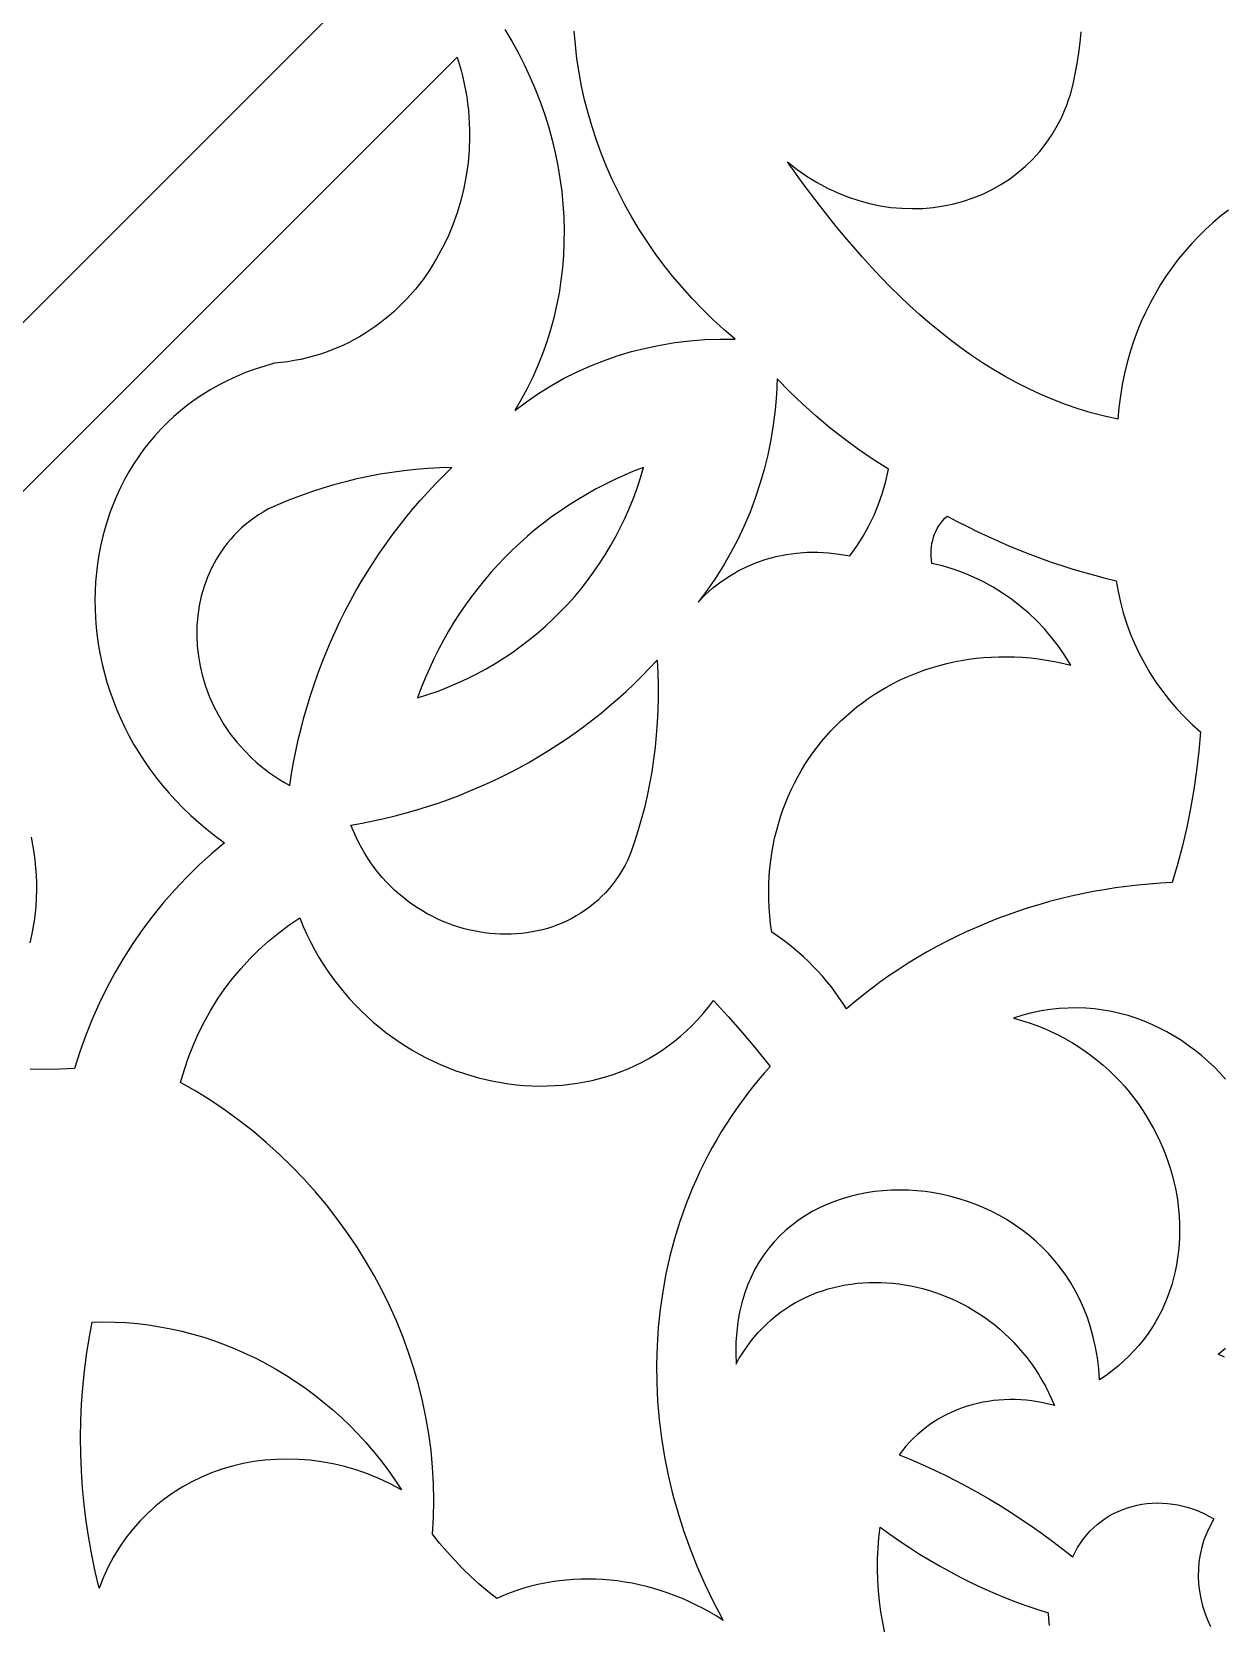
# Model space of a CAD drawing. Extents: x -3069 to -2029, y 258 to 1298.
# Drawn here: x -2802.1 to -2752.1, y 1134.5 to 1201.3 of the extents above; entities that cross this region are included whole.
import ezdxf

# ---------------------------------------------------------------- set-up
doc = ezdxf.new("R2010")
doc.units = 0
doc.layers.add('LAYER_1', color=18, linetype='CONTINUOUS')
doc.layers.add('LAYER_2', color=174, linetype='CONTINUOUS')

msp = doc.modelspace()

# ---------------------------------------------------------------- linework, layer by layer
at = {"layer": 'LAYER_1'}
for points in [[(-2782.272, 1201.438), (-2781.976, 1200.942), (-2781.698, 1200.439), (-2781.439, 1199.93), (-2781.199, 1199.416), (-2780.977, 1198.897), (-2780.774, 1198.374), (-2780.59, 1197.847), (-2780.424, 1197.317), (-2780.277, 1196.784), (-2780.149, 1196.249), (-2780.04, 1195.712), (-2779.95, 1195.174), (-2779.879, 1194.636), (-2779.826, 1194.097), (-2779.793, 1193.559), (-2779.778, 1193.022), (-2779.782, 1192.486), (-2779.806, 1191.953), (-2779.848, 1191.422), (-2779.91, 1190.894), (-2779.99, 1190.369), (-2780.09, 1189.849), (-2780.209, 1189.333), (-2780.346, 1188.822), (-2780.504, 1188.317), (-2780.68, 1187.818), (-2780.875, 1187.326), (-2781.09, 1186.841), (-2781.324, 1186.364), (-2781.577, 1185.895), (-2781.849, 1185.434), (-2781.36, 1185.804), (-2780.855, 1186.15), (-2780.335, 1186.473), (-2779.801, 1186.772), (-2779.255, 1187.048), (-2778.696, 1187.299), (-2778.126, 1187.526), (-2777.544, 1187.728), (-2776.953, 1187.906), (-2776.352, 1188.058), (-2775.743, 1188.185), (-2775.126, 1188.287), (-2774.501, 1188.363), (-2773.871, 1188.413), (-2773.235, 1188.436), (-2772.594, 1188.433), (-2773.069, 1188.84), (-2773.529, 1189.26), (-2773.973, 1189.693), (-2774.401, 1190.138), (-2774.813, 1190.595), (-2775.208, 1191.063), (-2775.587, 1191.541), (-2775.949, 1192.029), (-2776.294, 1192.527), (-2776.621, 1193.034), (-2776.932, 1193.549), (-2777.225, 1194.073), (-2777.5, 1194.604), (-2777.757, 1195.141), (-2777.996, 1195.686), (-2778.217, 1196.236), (-2778.42, 1196.791), (-2778.604, 1197.352), (-2778.769, 1197.916), (-2778.915, 1198.485), (-2779.042, 1199.057), (-2779.149, 1199.632), (-2779.237, 1200.209), (-2779.305, 1200.788), (-2779.354, 1201.368)], [(-2751.885, 1193.849), (-2752.216, 1193.589), (-2752.538, 1193.317), (-2752.85, 1193.034), (-2753.152, 1192.739), (-2753.443, 1192.432), (-2753.724, 1192.114), (-2753.994, 1191.784), (-2754.253, 1191.444), (-2754.499, 1191.092), (-2754.734, 1190.729), (-2754.957, 1190.355), (-2755.166, 1189.971), (-2755.363, 1189.576), (-2755.546, 1189.17), (-2755.715, 1188.754), (-2755.871, 1188.328), (-2756.011, 1187.892), (-2756.137, 1187.446), (-2756.248, 1186.989), (-2756.344, 1186.523), (-2756.423, 1186.047), (-2756.486, 1185.562), (-2756.533, 1185.067), (-2757.097, 1185.195), (-2757.651, 1185.341), (-2758.195, 1185.507), (-2758.729, 1185.69), (-2759.254, 1185.892), (-2759.769, 1186.11), (-2760.275, 1186.345), (-2760.772, 1186.596), (-2761.26, 1186.862), (-2761.739, 1187.143), (-2762.21, 1187.438), (-2762.672, 1187.746), (-2763.126, 1188.068), (-2763.572, 1188.402), (-2764.01, 1188.748), (-2764.44, 1189.105), (-2764.863, 1189.473), (-2765.278, 1189.851), (-2765.686, 1190.238), (-2766.086, 1190.634), (-2766.48, 1191.039), (-2766.867, 1191.451), (-2767.247, 1191.871), (-2767.621, 1192.297), (-2767.988, 1192.729), (-2768.35, 1193.166), (-2768.705, 1193.609), (-2769.054, 1194.055), (-2769.736, 1194.959), (-2770.397, 1195.873), (-2769.992, 1195.554), (-2769.577, 1195.266), (-2769.154, 1195.005), (-2768.723, 1194.774), (-2768.287, 1194.57), (-2767.845, 1194.395), (-2767.4, 1194.247), (-2766.953, 1194.126), (-2766.504, 1194.033), (-2766.055, 1193.966), (-2765.606, 1193.926), (-2765.161, 1193.912), (-2764.718, 1193.924), (-2764.28, 1193.962), (-2763.848, 1194.025), (-2763.423, 1194.113), (-2763.005, 1194.226), (-2762.598, 1194.364), (-2762.2, 1194.526), (-2761.814, 1194.711), (-2761.441, 1194.921), (-2761.082, 1195.154), (-2760.739, 1195.41), (-2760.411, 1195.689), (-2760.101, 1195.99), (-2759.81, 1196.314), (-2759.539, 1196.66), (-2759.411, 1196.841), (-2759.289, 1197.028), (-2759.172, 1197.219), (-2759.061, 1197.417), (-2758.956, 1197.619), (-2758.857, 1197.827), (-2758.764, 1198.04), (-2758.677, 1198.258), (-2758.597, 1198.481), (-2758.523, 1198.709), (-2758.414, 1199.14), (-2758.319, 1199.574), (-2758.236, 1200.011), (-2758.166, 1200.451), (-2758.109, 1200.893), (-2758.065, 1201.338)], [(-2808.879, 1175.659), (-2784.262, 1200.273), (-2784.177, 1199.996), (-2784.099, 1199.718), (-2784.029, 1199.439), (-2783.967, 1199.16), (-2783.913, 1198.881), (-2783.866, 1198.601), (-2783.828, 1198.322), (-2783.796, 1198.043), (-2783.772, 1197.765), (-2783.756, 1197.487), (-2783.747, 1197.21), (-2783.745, 1196.933), (-2783.763, 1196.384), (-2783.809, 1195.839), (-2783.883, 1195.301), (-2783.984, 1194.771), (-2784.111, 1194.249), (-2784.265, 1193.738), (-2784.443, 1193.237), (-2784.647, 1192.749), (-2784.875, 1192.274), (-2785.127, 1191.814), (-2785.402, 1191.37), (-2785.7, 1190.943), (-2786.02, 1190.534), (-2786.361, 1190.144), (-2786.723, 1189.776), (-2786.912, 1189.599), (-2787.106, 1189.429), (-2787.305, 1189.264), (-2787.508, 1189.105), (-2787.717, 1188.952), (-2787.93, 1188.805), (-2788.148, 1188.665), (-2788.371, 1188.531), (-2788.598, 1188.404), (-2788.829, 1188.283), (-2789.065, 1188.17), (-2789.305, 1188.063), (-2789.55, 1187.964), (-2789.799, 1187.872), (-2790.052, 1187.788), (-2790.309, 1187.711), (-2790.569, 1187.642), (-2790.834, 1187.582), (-2791.103, 1187.529), (-2791.375, 1187.485), (-2791.651, 1187.449), (-2791.931, 1187.421), (-2792.347, 1187.303), (-2792.752, 1187.172), (-2793.145, 1187.027), (-2793.527, 1186.869), (-2793.897, 1186.698), (-2794.256, 1186.515), (-2794.603, 1186.32), (-2794.938, 1186.113), (-2795.262, 1185.895), (-2795.574, 1185.667), (-2795.875, 1185.427), (-2796.164, 1185.178), (-2796.44, 1184.919), (-2796.706, 1184.65), (-2796.959, 1184.372), (-2797.2, 1184.086), (-2797.429, 1183.791), (-2797.647, 1183.489), (-2797.852, 1183.178), (-2798.045, 1182.861), (-2798.227, 1182.537), (-2798.396, 1182.206), (-2798.553, 1181.869), (-2798.697, 1181.526), (-2798.83, 1181.178), (-2798.95, 1180.825), (-2799.058, 1180.467), (-2799.153, 1180.105), (-2799.236, 1179.739), (-2799.307, 1179.369), (-2799.365, 1178.996), (-2799.41, 1178.621), (-2799.443, 1178.243), (-2799.464, 1177.862), (-2799.471, 1177.48), (-2799.467, 1177.097), (-2799.449, 1176.713), (-2799.419, 1176.328), (-2799.375, 1175.942), (-2799.32, 1175.557), (-2799.251, 1175.172), (-2799.169, 1174.788), (-2799.074, 1174.405), (-2798.967, 1174.024), (-2798.846, 1173.645), (-2798.712, 1173.268), (-2798.565, 1172.893), (-2798.406, 1172.522), (-2798.232, 1172.154), (-2798.046, 1171.789), (-2797.847, 1171.429), (-2797.634, 1171.073), (-2797.408, 1170.722), (-2797.168, 1170.377), (-2796.915, 1170.036), (-2796.649, 1169.702), (-2796.369, 1169.374), (-2796.076, 1169.053), (-2795.769, 1168.739), (-2795.448, 1168.432), (-2795.114, 1168.133), (-2794.767, 1167.842), (-2794.405, 1167.559), (-2794.03, 1167.285), (-2794.582, 1166.82), (-2795.115, 1166.335), (-2795.627, 1165.831), (-2796.12, 1165.309), (-2796.592, 1164.769), (-2797.043, 1164.212), (-2797.473, 1163.638), (-2797.882, 1163.048), (-2798.268, 1162.442), (-2798.633, 1161.821), (-2798.974, 1161.186), (-2799.293, 1160.536), (-2799.588, 1159.873), (-2799.86, 1159.197), (-2800.107, 1158.509), (-2800.33, 1157.808), (-2800.948, 1157.773), (-2801.569, 1157.763), (-2802.191, 1157.778)], [(-2802.189, 1163.076), (-2802.119, 1163.385), (-2802.059, 1163.696), (-2802.009, 1164.009), (-2801.97, 1164.324), (-2801.941, 1164.64), (-2801.923, 1164.958), (-2801.914, 1165.277), (-2801.916, 1165.596), (-2801.927, 1165.916), (-2801.949, 1166.236), (-2801.98, 1166.557), (-2802.021, 1166.876), (-2802.073, 1167.196), (-2802.133, 1167.514)], [(-2752.007, 1157.361), (-2752.246, 1157.621), (-2752.494, 1157.871), (-2752.751, 1158.112), (-2753.018, 1158.344), (-2753.292, 1158.565), (-2753.575, 1158.776), (-2753.866, 1158.976), (-2754.165, 1159.164), (-2754.471, 1159.34), (-2754.784, 1159.503), (-2755.104, 1159.654), (-2755.43, 1159.791), (-2755.763, 1159.914), (-2756.101, 1160.023), (-2756.446, 1160.117), (-2756.795, 1160.195), (-2757.15, 1160.258), (-2757.51, 1160.305), (-2757.874, 1160.335), (-2758.242, 1160.348), (-2758.615, 1160.343), (-2758.991, 1160.32), (-2759.37, 1160.279), (-2759.753, 1160.218), (-2760.139, 1160.139), (-2760.527, 1160.039), (-2760.917, 1159.919), (-2760.581, 1159.825), (-2760.253, 1159.72), (-2759.931, 1159.604), (-2759.617, 1159.479), (-2759.311, 1159.343), (-2759.013, 1159.198), (-2758.722, 1159.044), (-2758.439, 1158.88), (-2758.164, 1158.708), (-2757.897, 1158.528), (-2757.638, 1158.339), (-2757.387, 1158.143), (-2757.144, 1157.939), (-2756.91, 1157.728), (-2756.683, 1157.51), (-2756.465, 1157.286), (-2756.256, 1157.055), (-2756.055, 1156.818), (-2755.863, 1156.576), (-2755.68, 1156.328), (-2755.505, 1156.075), (-2755.339, 1155.818), (-2755.182, 1155.556), (-2755.034, 1155.289), (-2754.895, 1155.019), (-2754.765, 1154.746), (-2754.644, 1154.469), (-2754.533, 1154.189), (-2754.43, 1153.907), (-2754.338, 1153.622), (-2754.254, 1153.336), (-2754.181, 1153.047), (-2754.117, 1152.758), (-2754.062, 1152.467), (-2754.018, 1152.175), (-2753.983, 1151.883), (-2753.958, 1151.59), (-2753.943, 1151.298), (-2753.938, 1151.006), (-2753.944, 1150.715), (-2753.959, 1150.425), (-2753.985, 1150.136), (-2754.021, 1149.849), (-2754.068, 1149.564), (-2754.125, 1149.28), (-2754.192, 1149), (-2754.27, 1148.722), (-2754.359, 1148.448), (-2754.459, 1148.177), (-2754.57, 1147.909), (-2754.691, 1147.646), (-2754.824, 1147.387), (-2754.967, 1147.133), (-2755.122, 1146.883), (-2755.288, 1146.639), (-2755.465, 1146.401), (-2755.654, 1146.168), (-2755.854, 1145.942), (-2756.065, 1145.722), (-2756.288, 1145.509), (-2756.523, 1145.303), (-2756.77, 1145.104), (-2757.028, 1144.913), (-2757.298, 1144.73), (-2757.333, 1145.2), (-2757.39, 1145.656), (-2757.466, 1146.098), (-2757.562, 1146.526), (-2757.677, 1146.94), (-2757.81, 1147.34), (-2757.96, 1147.726), (-2758.127, 1148.098), (-2758.31, 1148.455), (-2758.508, 1148.799), (-2758.721, 1149.128), (-2758.948, 1149.443), (-2759.188, 1149.743), (-2759.44, 1150.029), (-2759.704, 1150.301), (-2759.98, 1150.558), (-2760.265, 1150.801), (-2760.561, 1151.03), (-2760.865, 1151.244), (-2761.178, 1151.443), (-2761.498, 1151.628), (-2761.826, 1151.798), (-2762.159, 1151.954), (-2762.498, 1152.095), (-2762.842, 1152.221), (-2763.19, 1152.333), (-2763.541, 1152.43), (-2763.895, 1152.512), (-2764.251, 1152.58), (-2764.609, 1152.632), (-2764.967, 1152.67), (-2765.325, 1152.693), (-2765.682, 1152.701), (-2766.038, 1152.694), (-2766.391, 1152.672), (-2766.742, 1152.635), (-2767.089, 1152.583), (-2767.432, 1152.516), (-2767.77, 1152.434), (-2768.102, 1152.337), (-2768.428, 1152.225), (-2768.747, 1152.097), (-2769.058, 1151.954), (-2769.36, 1151.796), (-2769.654, 1151.623), (-2769.937, 1151.434), (-2770.21, 1151.23), (-2770.472, 1151.011), (-2770.722, 1150.776), (-2770.959, 1150.526), (-2771.183, 1150.261), (-2771.392, 1149.98), (-2771.587, 1149.683), (-2771.767, 1149.371), (-2771.93, 1149.043), (-2772.077, 1148.7), (-2772.206, 1148.341), (-2772.317, 1147.967), (-2772.409, 1147.576), (-2772.481, 1147.17), (-2772.533, 1146.749), (-2772.564, 1146.311), (-2772.573, 1145.858), (-2772.559, 1145.389), (-2772.423, 1145.633), (-2772.279, 1145.868), (-2772.127, 1146.093), (-2771.969, 1146.31), (-2771.804, 1146.517), (-2771.632, 1146.715), (-2771.455, 1146.904), (-2771.271, 1147.084), (-2771.082, 1147.255), (-2770.887, 1147.416), (-2770.687, 1147.569), (-2770.482, 1147.713), (-2770.272, 1147.848), (-2770.058, 1147.974), (-2769.84, 1148.091), (-2769.617, 1148.199), (-2769.391, 1148.299), (-2769.162, 1148.39), (-2768.929, 1148.472), (-2768.694, 1148.545), (-2768.455, 1148.61), (-2768.214, 1148.666), (-2767.971, 1148.713), (-2767.726, 1148.752), (-2767.48, 1148.782), (-2767.232, 1148.804), (-2766.982, 1148.817), (-2766.732, 1148.822), (-2766.481, 1148.819), (-2766.23, 1148.807), (-2765.978, 1148.786), (-2765.727, 1148.758), (-2765.475, 1148.721), (-2765.225, 1148.676), (-2764.975, 1148.623), (-2764.726, 1148.561), (-2764.478, 1148.491), (-2764.232, 1148.414), (-2763.988, 1148.328), (-2763.746, 1148.234), (-2763.506, 1148.132), (-2763.268, 1148.022), (-2763.034, 1147.904), (-2762.802, 1147.779), (-2762.574, 1147.645), (-2762.349, 1147.503), (-2762.128, 1147.354), (-2761.911, 1147.197), (-2761.699, 1147.032), (-2761.491, 1146.86), (-2761.288, 1146.679), (-2761.089, 1146.491), (-2760.897, 1146.296), (-2760.709, 1146.093), (-2760.528, 1145.882), (-2760.352, 1145.664), (-2760.183, 1145.438), (-2760.02, 1145.205), (-2759.865, 1144.964), (-2759.716, 1144.716), (-2759.574, 1144.461), (-2759.44, 1144.198), (-2759.314, 1143.928), (-2759.196, 1143.65), (-2759.432, 1143.712), (-2759.668, 1143.765), (-2759.904, 1143.81), (-2760.139, 1143.845), (-2760.374, 1143.872), (-2760.608, 1143.891), (-2760.841, 1143.901), (-2761.072, 1143.902), (-2761.303, 1143.895), (-2761.531, 1143.88), (-2761.758, 1143.857), (-2761.982, 1143.825), (-2762.205, 1143.786), (-2762.425, 1143.738), (-2762.642, 1143.682), (-2762.856, 1143.619), (-2763.067, 1143.547), (-2763.275, 1143.468), (-2763.479, 1143.382), (-2763.68, 1143.287), (-2763.876, 1143.185), (-2764.068, 1143.076), (-2764.256, 1142.959), (-2764.44, 1142.835), (-2764.618, 1142.703), (-2764.792, 1142.564), (-2764.96, 1142.418), (-2765.123, 1142.265), (-2765.28, 1142.105), (-2765.431, 1141.938), (-2765.576, 1141.764), (-2765.715, 1141.584), (-2765.227, 1141.383), (-2764.743, 1141.173), (-2764.262, 1140.953), (-2763.785, 1140.724), (-2763.313, 1140.486), (-2762.844, 1140.239), (-2762.38, 1139.983), (-2761.92, 1139.718), (-2761.465, 1139.445), (-2761.015, 1139.162), (-2760.57, 1138.871), (-2760.129, 1138.572), (-2759.694, 1138.264), (-2759.264, 1137.947), (-2758.84, 1137.623), (-2758.421, 1137.29), (-2758.325, 1137.492), (-2758.219, 1137.685), (-2758.104, 1137.87), (-2757.979, 1138.046), (-2757.846, 1138.213), (-2757.705, 1138.37), (-2757.556, 1138.519), (-2757.4, 1138.657), (-2757.236, 1138.787), (-2757.066, 1138.907), (-2756.89, 1139.017), (-2756.708, 1139.117), (-2756.521, 1139.207), (-2756.329, 1139.288), (-2756.132, 1139.358), (-2755.932, 1139.417), (-2755.727, 1139.467), (-2755.52, 1139.506), (-2755.309, 1139.534), (-2755.096, 1139.552), (-2754.881, 1139.559), (-2754.664, 1139.555), (-2754.446, 1139.539), (-2754.227, 1139.513), (-2754.008, 1139.475), (-2753.789, 1139.426), (-2753.57, 1139.366), (-2753.353, 1139.294), (-2753.136, 1139.21), (-2752.921, 1139.115), (-2752.708, 1139.007), (-2752.498, 1138.887), (-2752.662, 1138.6), (-2752.801, 1138.307), (-2752.917, 1138.009), (-2753.009, 1137.707), (-2753.079, 1137.401), (-2753.127, 1137.092), (-2753.152, 1136.783), (-2753.157, 1136.472), (-2753.141, 1136.162), (-2753.105, 1135.854), (-2753.049, 1135.548), (-2752.974, 1135.245), (-2752.881, 1134.947), (-2752.77, 1134.653), (-2752.641, 1134.366)], [(-2752.057, 1145.681), (-2752.315, 1145.802), (-2752.01, 1146.062)], [(-2766.312, 1134.107), (-2766.401, 1134.545), (-2766.476, 1134.986), (-2766.535, 1135.428), (-2766.578, 1135.872), (-2766.606, 1136.317), (-2766.619, 1136.763), (-2766.615, 1137.209), (-2766.595, 1137.655), (-2766.559, 1138.101), (-2766.506, 1138.545), (-2766.101, 1138.248), (-2765.69, 1137.961), (-2765.274, 1137.682), (-2764.853, 1137.413), (-2764.427, 1137.153), (-2763.995, 1136.903), (-2763.56, 1136.663), (-2763.119, 1136.432), (-2762.675, 1136.211), (-2762.226, 1136), (-2761.773, 1135.799), (-2761.317, 1135.608), (-2760.857, 1135.427), (-2760.394, 1135.257), (-2759.927, 1135.097), (-2759.458, 1134.947), (-2759.443, 1134.678), (-2759.42, 1134.41)]]:
    msp.add_lwpolyline(points, dxfattribs=at)
for points in [[(-2766.163, 1182.965), (-2766.798, 1183.371), (-2767.419, 1183.797), (-2768.027, 1184.243), (-2768.62, 1184.71), (-2769.198, 1185.195), (-2769.76, 1185.7), (-2770.307, 1186.222), (-2770.836, 1186.763), (-2770.866, 1186.113), (-2770.92, 1185.468), (-2770.998, 1184.83), (-2771.101, 1184.198), (-2771.228, 1183.574), (-2771.379, 1182.958), (-2771.554, 1182.35), (-2771.752, 1181.753), (-2771.973, 1181.165), (-2772.217, 1180.588), (-2772.483, 1180.022), (-2772.773, 1179.468), (-2773.084, 1178.927), (-2773.418, 1178.399), (-2773.773, 1177.884), (-2774.15, 1177.385), (-2773.849, 1177.696), (-2773.529, 1177.983), (-2773.192, 1178.246), (-2772.839, 1178.485), (-2772.471, 1178.7), (-2772.089, 1178.889), (-2771.694, 1179.053), (-2771.289, 1179.192), (-2770.873, 1179.304), (-2770.448, 1179.39), (-2770.015, 1179.449), (-2769.576, 1179.481), (-2769.131, 1179.485), (-2768.683, 1179.461), (-2768.231, 1179.409), (-2767.778, 1179.328), (-2767.489, 1179.734), (-2767.223, 1180.155), (-2766.983, 1180.591), (-2766.767, 1181.042), (-2766.577, 1181.505), (-2766.412, 1181.981), (-2766.274, 1182.468)], [(-2784.486, 1183.04), (-2784.994, 1183.024), (-2785.5, 1182.995), (-2786.003, 1182.954), (-2786.504, 1182.9), (-2787.002, 1182.834), (-2787.496, 1182.755), (-2787.987, 1182.663), (-2788.474, 1182.56), (-2788.958, 1182.443), (-2789.437, 1182.315), (-2789.912, 1182.174), (-2790.383, 1182.021), (-2790.849, 1181.857), (-2791.309, 1181.679), (-2791.765, 1181.49), (-2792.215, 1181.289), (-2792.416, 1181.172), (-2792.609, 1181.049), (-2792.796, 1180.92), (-2792.975, 1180.785), (-2793.148, 1180.645), (-2793.313, 1180.501), (-2793.471, 1180.351), (-2793.622, 1180.196), (-2793.766, 1180.037), (-2793.904, 1179.874), (-2794.034, 1179.706), (-2794.157, 1179.534), (-2794.273, 1179.359), (-2794.382, 1179.179), (-2794.485, 1178.997), (-2794.58, 1178.811), (-2794.75, 1178.43), (-2794.892, 1178.039), (-2795.007, 1177.638), (-2795.095, 1177.229), (-2795.155, 1176.814), (-2795.189, 1176.394), (-2795.195, 1175.97), (-2795.175, 1175.545), (-2795.128, 1175.119), (-2795.054, 1174.695), (-2794.954, 1174.272), (-2794.828, 1173.854), (-2794.675, 1173.442), (-2794.496, 1173.036), (-2794.291, 1172.639), (-2794.061, 1172.252), (-2793.804, 1171.876), (-2793.522, 1171.514), (-2793.214, 1171.165), (-2792.881, 1170.833), (-2792.705, 1170.673), (-2792.523, 1170.518), (-2792.334, 1170.368), (-2792.139, 1170.222), (-2791.938, 1170.082), (-2791.731, 1169.946), (-2791.517, 1169.817), (-2791.297, 1169.693), (-2791.22, 1170.177), (-2791.135, 1170.658), (-2791.039, 1171.135), (-2790.935, 1171.609), (-2790.821, 1172.08), (-2790.698, 1172.547), (-2790.566, 1173.011), (-2790.425, 1173.47), (-2790.275, 1173.926), (-2790.117, 1174.378), (-2789.949, 1174.825), (-2789.772, 1175.268), (-2789.587, 1175.706), (-2789.393, 1176.14), (-2789.19, 1176.57), (-2788.979, 1176.994), (-2788.76, 1177.414), (-2788.532, 1177.829), (-2788.295, 1178.238), (-2788.05, 1178.642), (-2787.797, 1179.041), (-2787.536, 1179.435), (-2787.267, 1179.822), (-2786.989, 1180.204), (-2786.704, 1180.58), (-2786.41, 1180.951), (-2786.109, 1181.315), (-2785.8, 1181.673), (-2785.483, 1182.024), (-2785.158, 1182.37), (-2784.826, 1182.708)], [(-2776.441, 1183.046), (-2776.857, 1182.883), (-2777.266, 1182.709), (-2777.669, 1182.525), (-2778.066, 1182.331), (-2778.456, 1182.128), (-2778.839, 1181.914), (-2779.215, 1181.69), (-2779.584, 1181.457), (-2779.946, 1181.214), (-2780.3, 1180.963), (-2780.647, 1180.702), (-2780.986, 1180.431), (-2781.317, 1180.153), (-2781.64, 1179.865), (-2781.955, 1179.569), (-2782.262, 1179.264), (-2782.56, 1178.951), (-2782.85, 1178.63), (-2783.131, 1178.301), (-2783.403, 1177.965), (-2783.667, 1177.62), (-2783.921, 1177.268), (-2784.166, 1176.909), (-2784.401, 1176.542), (-2784.627, 1176.168), (-2784.843, 1175.787), (-2785.05, 1175.4), (-2785.246, 1175.005), (-2785.433, 1174.605), (-2785.609, 1174.198), (-2785.774, 1173.784), (-2785.929, 1173.365), (-2785.496, 1173.503), (-2785.07, 1173.654), (-2784.651, 1173.818), (-2784.24, 1173.993), (-2783.835, 1174.181), (-2783.439, 1174.38), (-2783.05, 1174.591), (-2782.669, 1174.813), (-2782.297, 1175.046), (-2781.933, 1175.291), (-2781.577, 1175.546), (-2781.23, 1175.812), (-2780.893, 1176.088), (-2780.564, 1176.374), (-2780.245, 1176.67), (-2779.936, 1176.976), (-2779.636, 1177.292), (-2779.346, 1177.617), (-2779.066, 1177.951), (-2778.797, 1178.295), (-2778.538, 1178.647), (-2778.29, 1179.007), (-2778.053, 1179.377), (-2777.827, 1179.754), (-2777.612, 1180.139), (-2777.409, 1180.533), (-2777.217, 1180.933), (-2777.037, 1181.342), (-2776.869, 1181.757), (-2776.714, 1182.18), (-2776.571, 1182.609)], [(-2753.061, 1171.935), (-2753.133, 1171.124), (-2753.227, 1170.318), (-2753.343, 1169.517), (-2753.481, 1168.722), (-2753.642, 1167.933), (-2753.824, 1167.151), (-2754.028, 1166.376), (-2754.255, 1165.608), (-2754.736, 1165.583), (-2755.214, 1165.547), (-2755.691, 1165.503), (-2756.165, 1165.449), (-2756.636, 1165.385), (-2757.105, 1165.313), (-2757.571, 1165.231), (-2758.034, 1165.139), (-2758.493, 1165.039), (-2758.95, 1164.93), (-2759.403, 1164.811), (-2759.853, 1164.683), (-2760.299, 1164.547), (-2760.742, 1164.401), (-2761.18, 1164.247), (-2761.615, 1164.084), (-2762.045, 1163.912), (-2762.472, 1163.731), (-2762.894, 1163.541), (-2763.311, 1163.343), (-2763.724, 1163.137), (-2764.133, 1162.921), (-2764.536, 1162.698), (-2764.935, 1162.465), (-2765.328, 1162.225), (-2765.716, 1161.976), (-2766.099, 1161.719), (-2766.476, 1161.453), (-2766.848, 1161.179), (-2767.214, 1160.898), (-2767.574, 1160.608), (-2767.929, 1160.309), (-2768.08, 1160.549), (-2768.238, 1160.784), (-2768.402, 1161.014), (-2768.573, 1161.24), (-2768.75, 1161.461), (-2768.933, 1161.677), (-2769.121, 1161.888), (-2769.316, 1162.093), (-2769.516, 1162.293), (-2769.721, 1162.488), (-2769.932, 1162.676), (-2770.148, 1162.859), (-2770.369, 1163.036), (-2770.595, 1163.207), (-2770.826, 1163.372), (-2771.062, 1163.53), (-2771.108, 1163.876), (-2771.143, 1164.218), (-2771.168, 1164.558), (-2771.182, 1164.895), (-2771.186, 1165.229), (-2771.18, 1165.56), (-2771.164, 1165.888), (-2771.138, 1166.212), (-2771.102, 1166.532), (-2771.057, 1166.848), (-2771.002, 1167.161), (-2770.938, 1167.47), (-2770.865, 1167.775), (-2770.783, 1168.075), (-2770.692, 1168.371), (-2770.593, 1168.662), (-2770.485, 1168.949), (-2770.368, 1169.231), (-2770.244, 1169.508), (-2770.111, 1169.78), (-2769.97, 1170.047), (-2769.822, 1170.308), (-2769.666, 1170.564), (-2769.502, 1170.815), (-2769.331, 1171.06), (-2769.153, 1171.299), (-2768.968, 1171.532), (-2768.776, 1171.758), (-2768.577, 1171.979), (-2768.372, 1172.193), (-2768.16, 1172.401), (-2767.942, 1172.602), (-2767.718, 1172.796), (-2767.487, 1172.984), (-2767.251, 1173.164), (-2767.009, 1173.337), (-2766.761, 1173.503), (-2766.508, 1173.662), (-2766.25, 1173.813), (-2765.987, 1173.956), (-2765.719, 1174.091), (-2765.445, 1174.219), (-2765.167, 1174.338), (-2764.885, 1174.45), (-2764.598, 1174.552), (-2764.307, 1174.647), (-2764.012, 1174.733), (-2763.713, 1174.81), (-2763.41, 1174.878), (-2763.103, 1174.937), (-2762.793, 1174.987), (-2762.48, 1175.028), (-2762.163, 1175.059), (-2761.843, 1175.081), (-2761.521, 1175.093), (-2761.195, 1175.095), (-2760.867, 1175.088), (-2760.537, 1175.07), (-2760.204, 1175.042), (-2759.869, 1175.004), (-2759.531, 1174.955), (-2759.192, 1174.896), (-2758.852, 1174.826), (-2758.509, 1174.745), (-2758.757, 1175.147), (-2759.025, 1175.535), (-2759.311, 1175.906), (-2759.615, 1176.261), (-2759.936, 1176.6), (-2760.274, 1176.921), (-2760.626, 1177.223), (-2760.993, 1177.507), (-2761.374, 1177.771), (-2761.767, 1178.015), (-2762.171, 1178.238), (-2762.586, 1178.439), (-2763.011, 1178.618), (-2763.445, 1178.774), (-2763.887, 1178.907), (-2764.336, 1179.016), (-2764.357, 1179.158), (-2764.369, 1179.299), (-2764.373, 1179.439), (-2764.369, 1179.578), (-2764.356, 1179.714), (-2764.334, 1179.849), (-2764.305, 1179.981), (-2764.268, 1180.111), (-2764.223, 1180.237), (-2764.17, 1180.36), (-2764.11, 1180.479), (-2764.042, 1180.593), (-2763.966, 1180.703), (-2763.884, 1180.809), (-2763.794, 1180.908), (-2763.697, 1181.003), (-2763.272, 1180.776), (-2762.844, 1180.557), (-2762.414, 1180.346), (-2761.98, 1180.141), (-2761.544, 1179.945), (-2761.106, 1179.755), (-2760.664, 1179.573), (-2760.221, 1179.399), (-2759.775, 1179.232), (-2759.327, 1179.073), (-2758.877, 1178.922), (-2758.425, 1178.778), (-2757.971, 1178.642), (-2757.515, 1178.514), (-2757.058, 1178.394), (-2756.599, 1178.281), (-2756.523, 1177.83), (-2756.425, 1177.382), (-2756.307, 1176.939), (-2756.168, 1176.502), (-2756.01, 1176.07), (-2755.832, 1175.646), (-2755.634, 1175.229), (-2755.418, 1174.821), (-2755.184, 1174.421), (-2754.931, 1174.031), (-2754.661, 1173.652), (-2754.374, 1173.283), (-2754.07, 1172.927), (-2753.75, 1172.582), (-2753.413, 1172.252)], [(-2775.873, 1174.95), (-2775.846, 1174.422), (-2775.832, 1173.896), (-2775.831, 1173.371), (-2775.843, 1172.848), (-2775.868, 1172.327), (-2775.907, 1171.808), (-2775.958, 1171.292), (-2776.022, 1170.778), (-2776.099, 1170.268), (-2776.189, 1169.76), (-2776.292, 1169.256), (-2776.408, 1168.756), (-2776.536, 1168.26), (-2776.678, 1167.768), (-2776.831, 1167.28), (-2776.998, 1166.797), (-2777.104, 1166.566), (-2777.218, 1166.343), (-2777.338, 1166.129), (-2777.466, 1165.923), (-2777.601, 1165.726), (-2777.742, 1165.537), (-2777.889, 1165.356), (-2778.043, 1165.184), (-2778.202, 1165.02), (-2778.367, 1164.864), (-2778.537, 1164.716), (-2778.712, 1164.577), (-2778.892, 1164.446), (-2779.076, 1164.323), (-2779.265, 1164.208), (-2779.458, 1164.101), (-2779.654, 1164.003), (-2779.855, 1163.912), (-2780.058, 1163.83), (-2780.265, 1163.755), (-2780.475, 1163.689), (-2780.687, 1163.63), (-2780.901, 1163.579), (-2781.118, 1163.537), (-2781.337, 1163.502), (-2781.557, 1163.475), (-2781.778, 1163.456), (-2782.001, 1163.444), (-2782.225, 1163.441), (-2782.449, 1163.445), (-2782.674, 1163.457), (-2782.899, 1163.476), (-2783.123, 1163.504), (-2783.348, 1163.539), (-2783.572, 1163.581), (-2783.795, 1163.632), (-2784.017, 1163.689), (-2784.238, 1163.755), (-2784.457, 1163.827), (-2784.674, 1163.908), (-2784.89, 1163.996), (-2785.103, 1164.091), (-2785.313, 1164.194), (-2785.521, 1164.304), (-2785.726, 1164.421), (-2785.928, 1164.546), (-2786.126, 1164.678), (-2786.32, 1164.818), (-2786.511, 1164.964), (-2786.697, 1165.118), (-2786.879, 1165.28), (-2787.056, 1165.448), (-2787.228, 1165.624), (-2787.394, 1165.806), (-2787.556, 1165.996), (-2787.712, 1166.193), (-2787.861, 1166.397), (-2788.005, 1166.608), (-2788.142, 1166.826), (-2788.273, 1167.051), (-2788.396, 1167.283), (-2788.513, 1167.522), (-2788.622, 1167.768), (-2788.723, 1168.021), (-2788.254, 1168.105), (-2787.787, 1168.199), (-2787.324, 1168.302), (-2786.865, 1168.414), (-2786.409, 1168.535), (-2785.957, 1168.664), (-2785.509, 1168.803), (-2785.064, 1168.95), (-2784.624, 1169.106), (-2784.188, 1169.27), (-2783.756, 1169.443), (-2783.328, 1169.625), (-2782.905, 1169.815), (-2782.487, 1170.013), (-2782.073, 1170.22), (-2781.664, 1170.435), (-2781.26, 1170.658), (-2780.862, 1170.89), (-2780.468, 1171.129), (-2780.08, 1171.376), (-2779.697, 1171.632), (-2779.319, 1171.895), (-2778.947, 1172.166), (-2778.581, 1172.445), (-2778.221, 1172.732), (-2777.867, 1173.026), (-2777.518, 1173.328), (-2777.176, 1173.638), (-2776.841, 1173.955), (-2776.511, 1174.279), (-2776.189, 1174.611)], [(-2773.093, 1134.624), (-2773.371, 1134.8), (-2773.654, 1134.967), (-2773.939, 1135.125), (-2774.228, 1135.273), (-2774.519, 1135.412), (-2774.813, 1135.542), (-2775.11, 1135.662), (-2775.408, 1135.773), (-2775.709, 1135.874), (-2776.011, 1135.966), (-2776.314, 1136.048), (-2776.619, 1136.121), (-2776.925, 1136.184), (-2777.231, 1136.238), (-2777.538, 1136.282), (-2777.846, 1136.317), (-2778.153, 1136.342), (-2778.46, 1136.357), (-2778.766, 1136.363), (-2779.072, 1136.359), (-2779.377, 1136.345), (-2779.681, 1136.322), (-2779.984, 1136.289), (-2780.284, 1136.246), (-2780.583, 1136.193), (-2780.88, 1136.13), (-2781.175, 1136.058), (-2781.467, 1135.975), (-2781.756, 1135.883), (-2782.042, 1135.781), (-2782.325, 1135.669), (-2782.604, 1135.547), (-2782.978, 1135.844), (-2783.342, 1136.154), (-2783.696, 1136.475), (-2784.039, 1136.807), (-2784.371, 1137.15), (-2784.692, 1137.504), (-2785.002, 1137.868), (-2785.299, 1138.242), (-2785.257, 1138.95), (-2785.243, 1139.657), (-2785.256, 1140.363), (-2785.296, 1141.067), (-2785.363, 1141.768), (-2785.456, 1142.466), (-2785.575, 1143.16), (-2785.72, 1143.849), (-2785.89, 1144.533), (-2786.085, 1145.211), (-2786.304, 1145.883), (-2786.548, 1146.547), (-2786.814, 1147.203), (-2787.105, 1147.85), (-2787.418, 1148.487), (-2787.753, 1149.115), (-2788.111, 1149.732), (-2788.491, 1150.337), (-2788.892, 1150.93), (-2789.313, 1151.51), (-2789.756, 1152.077), (-2790.219, 1152.63), (-2790.701, 1153.167), (-2791.203, 1153.689), (-2791.724, 1154.195), (-2792.264, 1154.683), (-2792.822, 1155.154), (-2793.399, 1155.607), (-2793.992, 1156.041), (-2794.603, 1156.455), (-2795.231, 1156.848), (-2795.875, 1157.221), (-2795.719, 1157.756), (-2795.541, 1158.281), (-2795.341, 1158.794), (-2795.118, 1159.294), (-2794.873, 1159.782), (-2794.607, 1160.256), (-2794.321, 1160.716), (-2794.014, 1161.161), (-2793.687, 1161.591), (-2793.34, 1162.006), (-2792.975, 1162.403), (-2792.591, 1162.784), (-2792.188, 1163.147), (-2791.768, 1163.492), (-2791.331, 1163.817), (-2790.877, 1164.124), (-2790.731, 1163.773), (-2790.577, 1163.43), (-2790.412, 1163.096), (-2790.238, 1162.77), (-2790.055, 1162.453), (-2789.863, 1162.144), (-2789.663, 1161.843), (-2789.455, 1161.551), (-2789.239, 1161.268), (-2789.015, 1160.994), (-2788.784, 1160.728), (-2788.545, 1160.471), (-2788.3, 1160.223), (-2788.049, 1159.984), (-2787.791, 1159.753), (-2787.528, 1159.532), (-2787.258, 1159.32), (-2786.984, 1159.117), (-2786.704, 1158.923), (-2786.42, 1158.739), (-2786.131, 1158.564), (-2785.838, 1158.398), (-2785.541, 1158.242), (-2785.24, 1158.095), (-2784.936, 1157.958), (-2784.629, 1157.83), (-2784.319, 1157.712), (-2784.007, 1157.604), (-2783.693, 1157.505), (-2783.376, 1157.417), (-2783.058, 1157.338), (-2782.739, 1157.269), (-2782.418, 1157.21), (-2782.097, 1157.162), (-2781.775, 1157.123), (-2781.453, 1157.095), (-2781.131, 1157.076), (-2780.81, 1157.068), (-2780.489, 1157.071), (-2780.169, 1157.084), (-2779.85, 1157.107), (-2779.533, 1157.141), (-2779.218, 1157.185), (-2778.904, 1157.24), (-2778.593, 1157.306), (-2778.285, 1157.382), (-2777.979, 1157.469), (-2777.677, 1157.567), (-2777.378, 1157.676), (-2777.083, 1157.796), (-2776.792, 1157.927), (-2776.506, 1158.069), (-2776.224, 1158.223), (-2775.946, 1158.387), (-2775.675, 1158.563), (-2775.408, 1158.75), (-2775.148, 1158.948), (-2774.893, 1159.158), (-2774.645, 1159.379), (-2774.403, 1159.612), (-2774.168, 1159.856), (-2773.941, 1160.112), (-2773.721, 1160.38), (-2773.509, 1160.659), (-2772.894, 1159.983), (-2772.29, 1159.296), (-2771.699, 1158.598), (-2771.121, 1157.891), (-2771.377, 1157.603), (-2771.627, 1157.31), (-2771.869, 1157.013), (-2772.105, 1156.711), (-2772.334, 1156.405), (-2772.555, 1156.095), (-2772.77, 1155.781), (-2772.977, 1155.463), (-2773.178, 1155.141), (-2773.371, 1154.815), (-2773.558, 1154.486), (-2773.737, 1154.153), (-2773.909, 1153.817), (-2774.074, 1153.477), (-2774.233, 1153.134), (-2774.383, 1152.789), (-2774.527, 1152.44), (-2774.664, 1152.088), (-2774.794, 1151.733), (-2774.916, 1151.376), (-2775.031, 1151.016), (-2775.139, 1150.654), (-2775.24, 1150.29), (-2775.334, 1149.923), (-2775.5, 1149.183), (-2775.637, 1148.435), (-2775.745, 1147.681), (-2775.824, 1146.92), (-2775.875, 1146.154), (-2775.896, 1145.384), (-2775.887, 1144.611), (-2775.85, 1143.835), (-2775.783, 1143.057), (-2775.687, 1142.278), (-2775.562, 1141.499), (-2775.406, 1140.72), (-2775.222, 1139.944), (-2775.007, 1139.17), (-2774.763, 1138.399), (-2774.489, 1137.632), (-2774.185, 1136.871), (-2774.022, 1136.492), (-2773.851, 1136.115), (-2773.673, 1135.739), (-2773.487, 1135.366), (-2773.294, 1134.994)], [(-2786.603, 1140.115), (-2787.073, 1140.363), (-2787.548, 1140.584), (-2788.026, 1140.778), (-2788.506, 1140.945), (-2788.989, 1141.086), (-2789.472, 1141.2), (-2789.955, 1141.289), (-2790.437, 1141.352), (-2790.917, 1141.389), (-2791.394, 1141.402), (-2791.867, 1141.39), (-2792.336, 1141.354), (-2792.799, 1141.294), (-2793.255, 1141.21), (-2793.704, 1141.102), (-2794.145, 1140.971), (-2794.576, 1140.818), (-2794.997, 1140.642), (-2795.407, 1140.443), (-2795.804, 1140.223), (-2796.189, 1139.981), (-2796.56, 1139.718), (-2796.916, 1139.433), (-2797.256, 1139.128), (-2797.579, 1138.803), (-2797.885, 1138.457), (-2798.172, 1138.091), (-2798.44, 1137.706), (-2798.687, 1137.302), (-2798.913, 1136.878), (-2799.117, 1136.436), (-2799.298, 1135.976), (-2799.461, 1136.677), (-2799.605, 1137.38), (-2799.729, 1138.084), (-2799.835, 1138.789), (-2799.921, 1139.494), (-2799.988, 1140.198), (-2800.035, 1140.903), (-2800.063, 1141.606), (-2800.072, 1142.308), (-2800.061, 1143.008), (-2800.031, 1143.706), (-2799.982, 1144.402), (-2799.913, 1145.095), (-2799.825, 1145.784), (-2799.718, 1146.469), (-2799.591, 1147.151), (-2799.114, 1147.161), (-2798.639, 1147.154), (-2798.164, 1147.13), (-2797.691, 1147.09), (-2797.219, 1147.033), (-2796.75, 1146.961), (-2796.283, 1146.872), (-2795.82, 1146.768), (-2795.36, 1146.649), (-2794.903, 1146.514), (-2794.451, 1146.364), (-2794.004, 1146.199), (-2793.561, 1146.02), (-2793.123, 1145.827), (-2792.692, 1145.619), (-2792.266, 1145.397), (-2791.847, 1145.161), (-2791.435, 1144.912), (-2791.03, 1144.649), (-2790.633, 1144.374), (-2790.244, 1144.085), (-2789.863, 1143.784), (-2789.491, 1143.47), (-2789.128, 1143.143), (-2788.775, 1142.805), (-2788.432, 1142.455), (-2788.099, 1142.093), (-2787.777, 1141.719), (-2787.466, 1141.335), (-2787.166, 1140.939), (-2786.879, 1140.532)]]:
    msp.add_lwpolyline(points, close=True, dxfattribs=at)
at = {"layer": 'LAYER_2'}
msp.add_lwpolyline([(-2354.514, 307.751), (-2079.194, 583.07), (-2079.194, 972.431), (-2354.514, 1247.751), (-2743.874, 1247.751), (-3019.194, 972.431), (-3019.194, 583.07), (-2743.874, 307.751)], close=True, dxfattribs=at)

doc.saveas('drawing.dxf')
